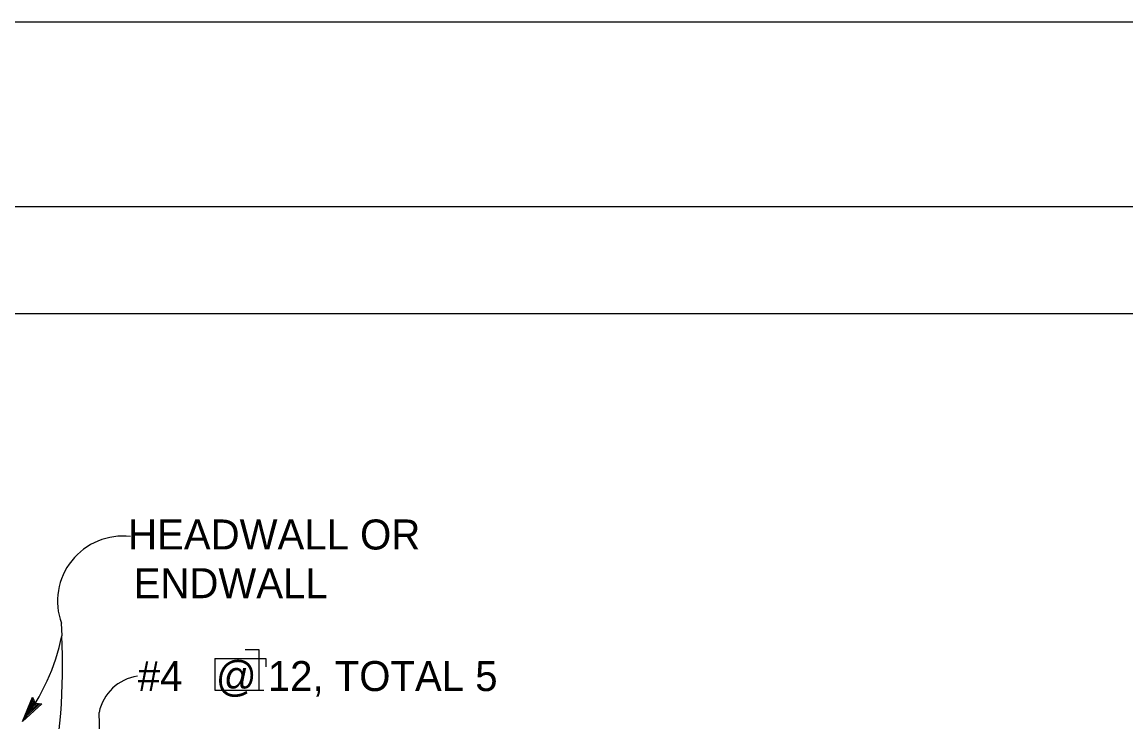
# Model space of a CAD drawing. Extents: x -894 to 866, y -472 to 714.
# Drawn here: x 279.5 to 537, y 550.3 to 713.6 of the extents above; entities that cross this region are included whole.
import ezdxf

# ---------------------------------------------------------------- set-up
doc = ezdxf.new("R2010")
doc.units = 0
for name, color, linetype in [('border_PLOTTING-ELEMENTS', 7, 'Continuous'), ('border_rw_22x34_Cut_Lines', 7, 'Continuous'), ('border_SHEET', 7, 'Continuous'), ('df_CULV-BOX-anno', 7, 'Continuous')]:
    doc.layers.add(name, color=color, linetype=linetype)

msp = doc.modelspace()

# ---------------------------------------------------------------- linework, layer by layer
at = {"layer": 'border_PLOTTING-ELEMENTS'}
for points in [[(-894.04, -472.44), (865.96, -472.44), (865.96, 713.56), (-894.04, 713.56)], [(-864.04, 670.56), (835.96, 670.56), (835.96, -429.44), (-864.04, -429.44)]]:
    msp.add_lwpolyline(points, close=True, dxfattribs=at)
at = {"layer": 'border_rw_22x34_Cut_Lines'}
msp.add_lwpolyline([(-864.04, 670.56), (835.96, 670.56), (835.96, -429.44), (-864.04, -429.44)], close=True, dxfattribs=at)
at = {"layer": 'border_SHEET'}
msp.add_line((-814.04, 645.56), (810.96, 645.56), dxfattribs=at)
at = {"layer": 'df_CULV-BOX-anno'}
for p, q in [((288.68, 573.29), (288.79, 570.38)), ((334.85, 567.07), (331.58, 567.07)), ((334.85, 557.71), (334.85, 567.07)), ((324.47, 565.06), (336.34, 565.06)), ((324.47, 565.06), (324.47, 557.71)), ((336.34, 565.06), (336.34, 563.11)), ((324.47, 557.71), (335.91, 557.71)), ((279.61, 550.4), (281.98, 556.07)), ((284.17, 554.53), (279.61, 550.4)), ((280.41, 551.54), (282.14, 555.67)), ((283.75, 554.56), (280.41, 551.53)), ((281.21, 552.66), (282.32, 555.33)), ((283.32, 554.58), (281.21, 552.66)), ((281.98, 556.07), (281.98, 556.07)), ((281.98, 556.07), (282.61, 554.65)), ((282, 553.79), (282.48, 554.93)), ((282.94, 554.63), (282, 553.79)), ((282.61, 554.65), (284.17, 554.53)), ((284.17, 554.53), (284.17, 554.53)), ((297.91, 539.87), (297.48, 552.51)), ((279.61, 550.4), (279.61, 550.4))]:
    msp.add_line(p, q, dxfattribs=at)
for centre, radius, start, end in [((302.99, 578.43), 15.2, 83.1852, 199.7647), ((242.67, 579.47), 47.01, 321.801, 348.8458), ((146.35, 563.32), 142.61, 348.2627, 2.8351), ((307.96, 550.34), 10.7, 98.1356, 168.3067)]:
    msp.add_arc(centre, radius, start, end, dxfattribs=at)

# ---------------------------------------------------------------- texts
for s, p in [('HEADWALL OR', (304.26, 590.51)), ('ENDWALL', (305.56, 579.15)), ('#4   @ 12, TOTAL 5', (306.52, 557.48))]:
    msp.add_text(s, height=7, dxfattribs=at).set_placement(p)

doc.saveas('drawing.dxf')
